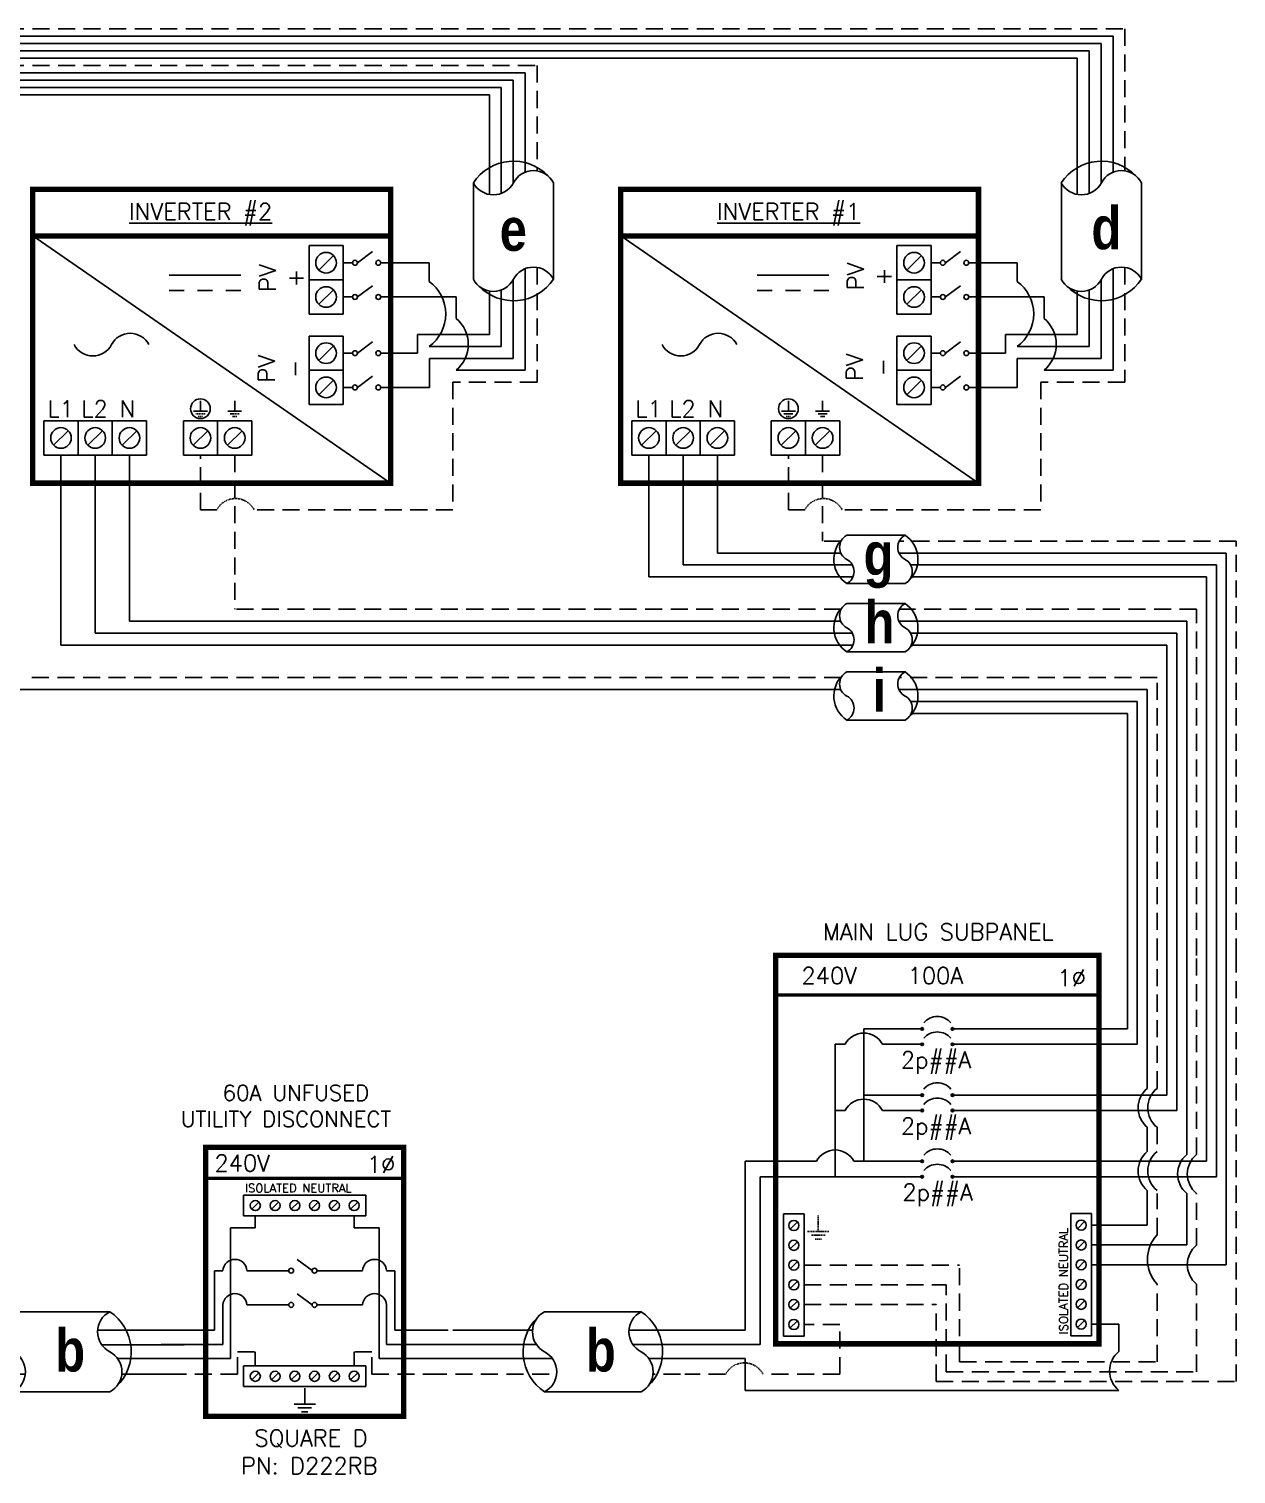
# Model space of a CAD drawing. Header units: feet. Extents: x 18740 to 19516, y 16033 to 16588.
# Drawn here: x 19249.9 to 19515.7, y 16235.1 to 16553.1 of the extents above; entities that cross this region are included whole.
import ezdxf

# ---------------------------------------------------------------- set-up
doc = ezdxf.new("R2010")
doc.units = ezdxf.units.FT
doc.header["$MEASUREMENT"] = 0
doc.linetypes.add('HIDDEN', pattern=[0.375, 0.25, -0.125])
for name, color, linetype in [('ONE LINE BLOCKS', 7, 'Continuous'), ('TABLES', 7, 'Continuous'), ('TEXT', 7, 'Continuous'), ('Z - TITLEBLOCK TXT', 7, 'Continuous')]:
    doc.layers.add(name, color=color, linetype=linetype)
doc.styles.add('ONE LINE TXT', font='techb___.ttf')
doc.styles.get("Standard").update_dxf_attribs({"font": 'simplex.shx'})

# ---------------------------------------------------------------- blocks, each defined once
blk = doc.blocks.new('*U17')
at = {"layer": 'ONE LINE BLOCKS', "linetype": 'Continuous'}
h = blk.add_hatch(color=1, dxfattribs=at)
h.dxf.hatch_style = 1
edge = h.paths.add_edge_path()
edge.add_arc((52.27, 75.95), 0.291, 0, 360)
h = blk.add_hatch(color=1, dxfattribs=at)
h.dxf.hatch_style = 1
edge = h.paths.add_edge_path()
edge.add_arc((58.94, 75.95), 0.291, 0, 360)
h = blk.add_hatch(color=1, dxfattribs=at)
h.dxf.hatch_style = 1
edge = h.paths.add_edge_path()
edge.add_arc((52.27, 72.57), 0.291, 0, 360)
h = blk.add_hatch(color=1, dxfattribs=at)
h.dxf.hatch_style = 1
edge = h.paths.add_edge_path()
edge.add_arc((58.94, 72.57), 0.291, 0, 360)
h = blk.add_hatch(color=1, dxfattribs=at)
h.dxf.hatch_style = 1
edge = h.paths.add_edge_path()
edge.add_arc((52.27, 61.39), 0.291, 0, 360)
h = blk.add_hatch(color=1, dxfattribs=at)
h.dxf.hatch_style = 1
edge = h.paths.add_edge_path()
edge.add_arc((58.94, 61.39), 0.291, 0, 360)
h = blk.add_hatch(color=1, dxfattribs=at)
h.dxf.hatch_style = 1
edge = h.paths.add_edge_path()
edge.add_arc((52.27, 58.01), 0.291, 0, 360)
h = blk.add_hatch(color=1, dxfattribs=at)
h.dxf.hatch_style = 1
edge = h.paths.add_edge_path()
edge.add_arc((58.94, 58.01), 0.291, 0, 360)
h = blk.add_hatch(color=1, dxfattribs=at)
h.dxf.hatch_style = 1
edge = h.paths.add_edge_path()
edge.add_arc((52.27, 46.83), 0.291, 0, 360)
h = blk.add_hatch(color=1, dxfattribs=at)
h.dxf.hatch_style = 1
edge = h.paths.add_edge_path()
edge.add_arc((58.94, 46.83), 0.291, 0, 360)
h = blk.add_hatch(color=1, dxfattribs=at)
h.dxf.hatch_style = 1
edge = h.paths.add_edge_path()
edge.add_arc((52.27, 43.45), 0.291, 0, 360)
h = blk.add_hatch(color=1, dxfattribs=at)
h.dxf.hatch_style = 1
edge = h.paths.add_edge_path()
edge.add_arc((58.94, 43.45), 0.291, 0, 360)
at = {"color": 7, "linetype": 'Continuous'}
for p, q in [((97.46, 92.13), (97.46, 75.95)), ((106.16, 92.13), (106.16, 61.39)), ((114.86, 92.13), (114.86, 46.83)), ((48.07, 75.95), (39.41, 75.95)), ((39.41, 75.95), (39.41, 61.39)), ((97.46, 75.95), (63.14, 75.95)), ((48.07, 61.39), (39.41, 61.39)), ((39.41, 61.39), (39.41, 46.83)), ((106.16, 61.39), (63.14, 61.39)), ((29, 46.83), (13.32, 46.83)), ((13.32, 46.83), (13.32, 9.66)), ((48.07, 46.83), (37.24, 46.83)), ((114.86, 46.83), (63.14, 46.83)), ((13.32, 9.66), (0, 9.66))]:
    blk.add_line(p, q, dxfattribs=at)
at = {"color": 10, "linetype": 'Continuous'}
for p, q in [((99.63, 92.13), (99.63, 72.57)), ((108.33, 92.13), (108.33, 58.01)), ((117.03, 92.13), (117.03, 43.45)), ((33.12, 58.01), (33.12, 72.57)), ((35.29, 72.57), (33.12, 72.57)), ((43.53, 72.57), (48.07, 72.57)), ((99.63, 72.57), (63.14, 72.57)), ((33.12, 43.45), (33.12, 58.01)), ((35.29, 58.01), (33.12, 58.01)), ((43.53, 58.01), (48.07, 58.01)), ((108.33, 58.01), (63.14, 58.01)), ((33.12, 43.45), (16.61, 43.45)), ((16.61, 6.49), (16.61, 43.45)), ((33.12, 43.45), (48.07, 43.45)), ((117.03, 43.45), (63.14, 43.45)), ((16.61, 6.49), (0, 6.49))]:
    blk.add_line(p, q, dxfattribs=at)
at = {"color": 253, "linetype": 'Continuous'}
for p, q in [((101.81, 92.13), (101.81, 62.88)), ((110.51, 92.13), (110.51, 48.32)), ((119.21, 92.13), (119.21, 24.07)), ((101.81, 54.32), (101.81, 48.99)), ((101.81, 40.44), (101.81, 32.77)), ((110.51, 39.76), (110.51, 28.42)), ((101.81, 32.77), (89.53, 32.77)), ((110.51, 28.42), (89.53, 28.42)), ((119.21, 24.07), (89.53, 24.07)), ((95.54, 11.02), (89.53, 11.02)), ((95.54, 5), (95.54, 11.02)), ((13.32, 3.45), (0, 3.45)), ((13.32, -3.56), (13.32, 3.45)), ((95.54, -3.56), (13.32, -3.56))]:
    blk.add_line(p, q, dxfattribs=at)
at = {"color": 10, "linetype": 'Continuous'}
for centre in [(39.41, 70.41), (39.41, 55.85)]:
    blk.add_arc(centre, 4.65, 27.6639, 152.3361, dxfattribs=at)
at = {"color": 253, "linetype": 'Continuous'}
for centre in [(105.39, 58.6), (105.39, 44.71), (114.09, 44.04), (99.12, 0.72)]:
    blk.add_arc(centre, 5.58, 129.9215, 230.0785, dxfattribs=at)
at = {"color": 7, "linetype": 'Continuous'}
blk.add_arc((33.12, 44.67), 4.65, 27.6639, 152.3361, dxfattribs=at)
at = {"layer": 'ONE LINE BLOCKS', "lineweight": 50}
blk.add_line((20.02, 83.43), (91.19, 83.43), dxfattribs=at)
at = {"layer": 'ONE LINE BLOCKS', "lineweight": 50, "const_width": 1.19}
blk.add_lwpolyline([(20.02, 6.67), (20.02, 92.13), (91.19, 92.13), (91.19, 6.67)], close=True, dxfattribs=at)
at = {"layer": 'TEXT', "color": 92, "linetype": 'HIDDEN', "ltscale": 15}
for p, q in [((103.98, 62.88), (103.98, 92.13)), ((112.68, 48.32), (112.68, 92.13)), ((121.38, -1.65), (121.38, 92.13)), ((103.98, 54.32), (103.98, 48.99)), ((103.98, 30.67), (103.98, 39.76)), ((112.68, 28.34), (112.68, 39.76)), ((26.29, 24), (60.5, 24)), ((60.5, 2.72), (60.5, 24)), ((26.29, 19.65), (57.58, 19.65)), ((57.58, 0.54), (57.58, 19.65)), ((103.98, 2.72), (103.98, 19.79)), ((112.68, 0.54), (112.68, 19.79)), ((26.29, 15.3), (55.38, 15.3)), ((55.38, -1.65), (55.38, 15.3)), ((34.13, 10.94), (26.29, 10.94)), ((34.13, 0), (34.13, 10.94)), ((9.01, 0), (0, 0)), ((34.13, 0), (17.25, 0)), ((57.58, 0.54), (112.68, 0.54)), ((60.5, 2.72), (103.98, 2.72)), ((55.38, -1.65), (121.38, -1.65))]:
    blk.add_line(p, q, dxfattribs=at)
at = {"layer": 'TEXT', "color": 92, "linetype": 'HIDDEN', "flags": 128}
for points in [[(29.4, 34.92), (29.4, 31.42)], [(27.06, 31.42), (31.74, 31.42)], [(30.93, 30.55), (27.87, 30.55)], [(30.12, 29.68), (28.68, 29.68)]]:
    blk.add_lwpolyline(points, dxfattribs=at)
at = {"layer": 'TEXT', "color": 92, "linetype": 'Continuous', "ltscale": 4}
for centre, radius, start, end in [((107.45, 58.6), 5.51, 129.059, 230.941), ((107.45, 44.71), 5.51, 129.059, 230.941), ((116.15, 44.04), 5.51, 129.059, 230.941), ((109.89, 25.23), 8.03, 137.3778, 222.6222), ((116.15, 24.07), 5.51, 129.059, 230.941)]:
    blk.add_arc(centre, radius, start, end, dxfattribs=at)
at = {"layer": 'TEXT', "color": 92, "linetype": 'HIDDEN', "ltscale": 0.3}
blk.add_arc((13.13, -2.16), 4.65, 27.6639, 152.3361, dxfattribs=at)
at = {"layer": 'Z - TITLEBLOCK TXT', "color": 1, "linetype": 'Continuous'}
for p, q in [((21.75, 8.35), (21.75, 35.29)), ((21.75, 35.29), (26.29, 35.29)), ((26.29, 35.29), (26.29, 8.35)), ((84.99, 8.42), (84.99, 35.37)), ((84.99, 35.37), (89.53, 35.37)), ((89.53, 35.37), (89.53, 8.42)), ((26.29, 8.35), (21.75, 8.35)), ((89.53, 8.42), (84.99, 8.42))]:
    blk.add_line(p, q, dxfattribs=at)
at = {"layer": 'Z - TITLEBLOCK TXT', "color": 4, "linetype": 'Continuous'}
for p, q in [((24.81, 33.48), (23.24, 31.91)), ((88.04, 33.56), (86.47, 31.98)), ((24.81, 29.13), (23.24, 27.56)), ((88.04, 29.2), (86.47, 27.63)), ((24.81, 24.78), (23.24, 23.21)), ((88.04, 24.85), (86.47, 23.28)), ((24.81, 20.43), (23.24, 18.86)), ((88.04, 20.5), (86.47, 18.93)), ((24.81, 16.08), (23.24, 14.51)), ((88.04, 16.15), (86.47, 14.58)), ((24.81, 11.73), (23.24, 10.16)), ((88.04, 11.8), (86.47, 10.23))]:
    blk.add_line(p, q, dxfattribs=at)
at = {"layer": 'Z - TITLEBLOCK TXT', "color": 1, "linetype": 'Continuous', "flags": 128}
for points in [[(48.07, 75.95), (52.27, 75.95)], [(48.07, 75.95), (52.27, 75.95)], [(58.94, 75.95), (63.14, 75.95)], [(48.07, 72.57), (52.27, 72.57)], [(48.07, 72.57), (52.27, 72.57)], [(58.94, 72.57), (63.14, 72.57)], [(48.07, 61.39), (52.27, 61.39)], [(48.07, 61.39), (52.27, 61.39)], [(58.94, 61.39), (63.14, 61.39)], [(48.07, 58.01), (52.27, 58.01)], [(48.07, 58.01), (52.27, 58.01)], [(58.94, 58.01), (63.14, 58.01)], [(48.07, 46.83), (52.27, 46.83)], [(48.07, 46.83), (52.27, 46.83)], [(58.94, 46.83), (63.14, 46.83)], [(48.07, 43.45), (52.27, 43.45)], [(48.07, 43.45), (52.27, 43.45)], [(58.94, 43.45), (63.14, 43.45)]]:
    blk.add_lwpolyline(points, dxfattribs=at)
at = {"layer": 'Z - TITLEBLOCK TXT', "color": 1, "linetype": 'Continuous'}
for centre in [(52.27, 75.95), (58.94, 75.95), (52.27, 72.57), (58.94, 72.57), (52.27, 61.39), (58.94, 61.39), (52.27, 58.01), (58.94, 58.01), (52.27, 46.83), (58.94, 46.83), (52.27, 43.45), (58.94, 43.45)]:
    blk.add_circle(centre, 0.291, dxfattribs=at)
at = {"layer": 'Z - TITLEBLOCK TXT', "color": 4, "linetype": 'Continuous'}
for centre in [(24.02, 32.7), (87.26, 32.77), (24.02, 28.35), (87.26, 28.42), (24.02, 24), (87.26, 24.07), (24.02, 19.65), (87.26, 19.72), (24.02, 15.3), (87.26, 15.37), (24.02, 10.94), (87.26, 11.02)]:
    blk.add_circle(centre, 1.11, dxfattribs=at)
at = {"layer": 'Z - TITLEBLOCK TXT', "color": 1, "linetype": 'Continuous'}
for centre in [(55.6, 74.75), (55.6, 71.37), (55.6, 60.19), (55.6, 56.81), (55.6, 45.63), (55.6, 42.25)]:
    blk.add_arc(centre, 3.93, 40.3392, 139.6608, dxfattribs=at)
at = {"layer": 'TABLES', "color": 1, "linetype": 'Continuous'}
for p in [(47.57, 67.33), (47.57, 52.77), (47.91, 38.21)]:
    blk.add_text('2p##A', height=3.658, dxfattribs=at).set_placement(p)
at = {"layer": 'TABLES', "color": 4, "linetype": 'Continuous'}
blk.add_text('ISOLATED NEUTRAL', height=1.8743, rotation=90, dxfattribs=at).set_placement((84.33, 8.78))
at = {"layer": 'TEXT', "color": 1, "attachment_point": 5}
for s, width, gutter_width, insert, char_height in [('MAIN LUG SUBPANEL ', 62.3984, 7.17, (55.8, 97.31), 3.6576), ('240V', 0.1481, 0.75, (31.81, 87.69), 3.658), ('100A', 0.1481, 0.75, (55.19, 87.69), 3.658), ('1∅', 0.1481, 0.75, (85.17, 87.17), 3.658)]:
    blk.add_mtext_dynamic_manual_height_columns(s, width=width, gutter_width=gutter_width, heights=[0], dxfattribs=dict(at, insert=insert, char_height=char_height))
blk = doc.blocks.new('*U7')
at = {"color": 7, "linetype": 'Continuous'}
for p, q in [((6.669, 2.433), (2.905, 2.433)), ((2.435, 1.711), (0, 1.711)), ((9.575, 1.711), (6.199, 1.711)), ((2.905, -0.69), (6.669, -0.69))]:
    blk.add_line(p, q, dxfattribs=at)
at = {"color": 10, "linetype": 'Continuous'}
for p, q in [((2.591, 1.149), (0, 1.149)), ((9.575, 1.149), (6.355, 1.149))]:
    blk.add_line(p, q, dxfattribs=at)
at = {"color": 253, "linetype": 'Continuous'}
for p, q in [((3.208, 0.611), (0, 0.611)), ((9.575, 0.611), (6.972, 0.611))]:
    blk.add_line(p, q, dxfattribs=at)
at = {"color": 7, "linetype": 'Continuous'}
for centre, start, end in [((5.633, 0.872), 313.9732, 56.4265), ((3.942, 0.872), 133.9732, 236.4265)]:
    blk.add_arc(centre, 1.874, start, end, dxfattribs=at)
at = {"layer": 'TEXT', "color": 92, "linetype": 'HIDDEN', "ltscale": 15}
for p, q in [((3.373, 0), (0, 0)), ((9.575, 0), (7.137, 0))]:
    blk.add_line(p, q, dxfattribs=at)
at = {"layer": 'Z - TITLEBLOCK TXT', "linetype": 'Continuous'}
for centre, start, end in [((3.315, 1.653), 117.6639, 242.3361), ((7.078, 1.653), 117.6639, 242.3361), ((2.496, 0.091), 297.6639, 62.3361), ((6.26, 0.091), 297.6639, 62.3361)]:
    blk.add_arc(centre, 0.882, start, end, dxfattribs=at)
blk = doc.blocks.new('M_UTILITY DISCONNECT')
at = {"color": 253, "linetype": 'Continuous'}
for p, q in [((-47.96, 3.45), (-47.96, 32.21)), ((-47.96, 32.21), (-42.47, 32.21)), ((-42.47, 32.21), (-42.47, 34.82)), ((-20.72, 32.21), (-20.72, 34.82)), ((-15.23, 32.21), (-20.72, 32.21)), ((-15.23, 3.45), (-15.23, 32.21)), ((-47.96, 3.45), (-63.19, 3.45)), ((-15.23, 3.45), (0, 3.45))]:
    blk.add_line(p, q, dxfattribs=at)
at = {"color": 7, "linetype": 'Continuous'}
for p, q in [((-51.46, 9.66), (-51.46, 22.77)), ((-49.6, 22.77), (-51.46, 22.77)), ((-41.69, 22.77), (-44.32, 22.77)), ((-21.5, 22.77), (-18.87, 22.77)), ((-13.59, 22.77), (-11.73, 22.77)), ((-11.73, 9.66), (-11.73, 22.77)), ((-51.46, 9.66), (-63.19, 9.66)), ((-11.73, 9.66), (0, 9.66))]:
    blk.add_line(p, q, dxfattribs=at)
at = {"color": 10, "linetype": 'Continuous'}
for p, q in [((-49.6, 6.49), (-49.6, 15.24)), ((-41.69, 15.24), (-44.32, 15.24)), ((-21.5, 15.24), (-18.87, 15.24)), ((-13.59, 6.49), (-13.59, 15.24)), ((-49.6, 6.49), (-63.19, 6.49)), ((-13.59, 6.49), (0, 6.49))]:
    blk.add_line(p, q, dxfattribs=at)
at = {"color": 7, "linetype": 'Continuous'}
for centre in [(-46.96, 22.62), (-16.23, 22.62)]:
    blk.add_arc(centre, 2.64, 3.2819, 176.7181, dxfattribs=at)
at = {"color": 10, "linetype": 'Continuous'}
for centre in [(-46.96, 15.08), (-16.23, 15.08)]:
    blk.add_arc(centre, 2.64, 3.2819, 176.7181, dxfattribs=at)
at = {"layer": 'ONE LINE BLOCKS', "lineweight": 50}
blk.add_line((-53.41, 43.1), (-9.8, 43.1), dxfattribs=at)
at = {"layer": 'ONE LINE BLOCKS', "lineweight": 50, "const_width": 1.19}
blk.add_lwpolyline([(-53.41, -9.3), (-53.41, 49.88), (-9.8, 49.88), (-9.8, -9.3)], close=True, dxfattribs=at)
at = {"layer": 'TEXT', "color": 92, "linetype": 'HIDDEN', "ltscale": 15}
for p, q in [((-46.38, 0), (-46.38, 4.94)), ((-46.38, 4.94), (-42.47, 4.94)), ((-42.47, 4.94), (-42.47, 1.8)), ((-16.81, 4.94), (-20.72, 4.94)), ((-20.72, 4.94), (-20.72, 1.8)), ((-16.81, 0), (-16.81, 4.94)), ((-46.38, 0), (-63.19, 0)), ((-16.81, 0), (0, 0))]:
    blk.add_line(p, q, dxfattribs=at)
at = {"layer": 'TEXT', "color": 92, "linetype": 'Continuous', "flags": 128}
for points in [[(-31.59, -3.07), (-31.6, -6.57)], [(-33.94, -6.57), (-29.25, -6.57)], [(-30.07, -7.44), (-33.13, -7.44)], [(-30.88, -8.3), (-32.31, -8.3)]]:
    blk.add_lwpolyline(points, dxfattribs=at)
at = {"layer": 'Z - TITLEBLOCK TXT', "color": 1, "linetype": 'Continuous'}
for p, q in [((-45.07, 34.82), (-45.07, 39.36)), ((-45.07, 39.36), (-18.12, 39.36)), ((-18.12, 39.36), (-18.12, 34.82)), ((-18.12, 34.82), (-45.07, 34.82)), ((-41.69, 22.77), (-35.12, 22.77)), ((-33.23, 25.22), (-29.96, 22.78)), ((-28.88, 22.77), (-21.5, 22.77)), ((-33.23, 17.69), (-29.96, 15.24)), ((-41.69, 15.24), (-35.12, 15.24)), ((-28.88, 15.24), (-21.5, 15.23)), ((-45.07, 1.8), (-18.12, 1.8)), ((-45.07, 1.8), (-45.07, -2.74)), ((-18.12, 1.8), (-18.12, -2.74)), ((-18.12, -2.74), (-45.07, -2.74))]:
    blk.add_line(p, q, dxfattribs=at)
at = {"layer": 'Z - TITLEBLOCK TXT', "color": 4, "linetype": 'Continuous'}
for p, q in [((-41.69, 37.87), (-43.26, 36.3)), ((-37.34, 37.87), (-38.91, 36.3)), ((-32.98, 37.87), (-34.56, 36.3)), ((-28.63, 37.87), (-30.21, 36.3)), ((-24.28, 37.87), (-25.86, 36.3)), ((-19.93, 37.87), (-21.51, 36.3)), ((-41.69, 0.32), (-43.26, -1.26)), ((-37.34, 0.32), (-38.91, -1.26)), ((-32.98, 0.32), (-34.56, -1.26)), ((-28.63, 0.32), (-30.21, -1.26)), ((-24.28, 0.32), (-25.86, -1.26)), ((-19.93, 0.32), (-21.51, -1.26))]:
    blk.add_line(p, q, dxfattribs=at)
for centre in [(-42.47, 37.09), (-38.12, 37.09), (-33.77, 37.09), (-29.42, 37.09), (-25.07, 37.09), (-20.72, 37.09), (-42.47, -0.47), (-38.12, -0.47), (-33.77, -0.47), (-29.42, -0.47), (-25.07, -0.47), (-20.72, -0.47)]:
    blk.add_circle(centre, 1.11, dxfattribs=at)
at = {"layer": 'Z - TITLEBLOCK TXT', "color": 1, "linetype": 'Continuous'}
for centre in [(-34.58, 22.77), (-29.42, 22.77), (-34.58, 15.24), (-29.42, 15.24)]:
    blk.add_circle(centre, 0.541, dxfattribs=at)
at = {"layer": 'TABLES', "color": 4, "linetype": 'Continuous'}
blk.add_text('ISOLATED NEUTRAL', height=1.8743, dxfattribs=at).set_placement((-44.71, 40.01))
at = {"layer": 'TEXT', "color": 1}
for s, width, gutter_width, heights, insert, char_height, attachment_point in [('\\A1;\\pi12.968; 60A UNFUSED \\P\\pi6.1418;UTILITY DISCONNECT', 64.922, 0, [82.18], (-65.01, 63.62), 3.4544, 1), ('240V', 0.1481, 0.75, [0], (-45.35, 46.44), 3.658, 5), ('1∅', 0.1481, 0.75, [0], (-14.78, 46.14), 3.658, 5), ('\\A1;\\pi11.999,t30.287;SQUARE D\\P\\pi9.0377,t27.326;PN: D222RB', 51.6906, 0.203, [45.94], (-54.67, -12.23), 3.6576, 1)]:
    blk.add_mtext_dynamic_manual_height_columns(s, width=width, gutter_width=gutter_width, heights=heights, dxfattribs=dict(at, insert=insert, char_height=char_height, attachment_point=attachment_point))

msp = doc.modelspace()

# ---------------------------------------------------------------- linework, layer by layer
at = {"color": 7, "linetype": 'Continuous'}
for p, q in [((19121.36, 16551.45), (19488.61, 16551.45)), ((19488.61, 16551.45), (19488.61, 16521.53)), ((19121.36, 16548.23), (19483.37, 16548.23)), ((19483.37, 16548.23), (19483.37, 16516.86)), ((19121.36, 16543.41), (19359.18, 16543.41)), ((19359.18, 16543.41), (19359.18, 16521.53)), ((19121.36, 16540.2), (19353.93, 16540.19)), ((19353.93, 16540.19), (19353.93, 16516.86)), ((19347.8, 16519.21), (19347.8, 16497.97)), ((19365.42, 16497.97), (19365.42, 16519.21)), ((19477.23, 16519.21), (19477.23, 16497.97)), ((19494.86, 16497.97), (19494.86, 16519.21)), ((19338.05, 16501.6), (19327.42, 16501.6)), ((19338.05, 16497.5), (19338.05, 16501.6)), ((19359.18, 16500.28), (19359.18, 16477.95)), ((19467.48, 16501.6), (19456.85, 16501.6)), ((19467.48, 16497.5), (19467.48, 16501.6)), ((19488.61, 16500.28), (19488.61, 16477.95)), ((19344.01, 16494.07), (19327.42, 16494.07)), ((19344.01, 16489.35), (19344.01, 16494.07)), ((19353.93, 16495.61), (19353.93, 16483.19)), ((19473.44, 16494.07), (19456.85, 16494.07)), ((19473.44, 16489.35), (19473.44, 16494.07)), ((19483.37, 16495.61), (19483.37, 16483.19)), ((19353.93, 16483.19), (19338.05, 16483.19)), ((19483.37, 16483.19), (19467.48, 16483.19)), ((19359.18, 16477.95), (19344.01, 16477.95)), ((19488.61, 16477.95), (19473.44, 16477.95)), ((19257.01, 16459.28), (19257.01, 16417.46)), ((19386.44, 16459.28), (19386.44, 16432.48)), ((19442.82, 16441.64), (19430, 16441.64)), ((19386.44, 16432.48), (19431.37, 16432.48)), ((19430, 16431.01), (19442.82, 16431.01)), ((19444.18, 16432.48), (19509.17, 16432.48)), ((19509.17, 16432.48), (19509.17, 16349.2)), ((19442.82, 16426.62), (19430, 16426.62)), ((19257.01, 16417.46), (19431.37, 16417.46)), ((19444.18, 16417.46), (19500.47, 16417.46)), ((19500.47, 16417.46), (19500.47, 16349.2)), ((19430, 16415.98), (19442.82, 16415.98)), ((19442.82, 16411.59), (19430, 16411.59)), ((19430, 16400.96), (19442.82, 16400.96)), ((19444.18, 16402.43), (19491.77, 16402.43)), ((19491.77, 16402.43), (19491.77, 16349.2)), ((19384.71, 16270.8), (19363.47, 16270.8)), ((19343.28, 16266.73), (19360.81, 16266.73)), ((19394.84, 16266.73), (19382.05, 16266.73)), ((19363.47, 16253.18), (19384.71, 16253.18))]:
    msp.add_line(p, q, dxfattribs=at)
at = {"color": 253, "linetype": 'Continuous'}
for p, q in [((19121.36, 16549.84), (19485.99, 16549.84)), ((19485.99, 16549.84), (19485.99, 16519.11)), ((19121.36, 16546.62), (19480.74, 16546.62)), ((19480.74, 16546.62), (19480.74, 16516.63)), ((19121.36, 16541.8), (19356.56, 16541.8)), ((19356.56, 16541.8), (19356.56, 16519.11)), ((19121.36, 16538.58), (19351.31, 16538.58)), ((19351.31, 16538.58), (19351.31, 16516.63)), ((19356.56, 16497.87), (19356.56, 16480.57)), ((19485.99, 16497.87), (19485.99, 16480.57)), ((19351.31, 16495.38), (19351.31, 16485.81)), ((19480.74, 16495.38), (19480.74, 16485.81)), ((19351.31, 16485.81), (19335.47, 16485.81)), ((19335.47, 16485.81), (19335.47, 16481.71)), ((19480.74, 16485.81), (19464.91, 16485.81)), ((19464.91, 16485.81), (19464.91, 16481.71)), ((19335.47, 16481.71), (19327.42, 16481.71)), ((19356.56, 16480.57), (19338.1, 16480.57)), ((19338.1, 16480.57), (19338.1, 16474.17)), ((19464.91, 16481.71), (19456.85, 16481.71)), ((19485.99, 16480.57), (19467.53, 16480.57)), ((19467.53, 16480.57), (19467.53, 16474.17)), ((19338.1, 16474.17), (19327.42, 16474.17)), ((19467.53, 16474.17), (19456.85, 16474.17)), ((19272.08, 16459.28), (19272.08, 16422.72)), ((19401.51, 16459.28), (19401.51, 16437.74)), ((19401.51, 16437.74), (19428.66, 16437.74)), ((19441.48, 16437.74), (19513.53, 16437.74)), ((19513.53, 16349.2), (19513.53, 16437.74)), ((19272.08, 16422.72), (19428.66, 16422.72)), ((19441.48, 16422.72), (19504.82, 16422.72)), ((19504.82, 16422.72), (19504.82, 16349.2)), ((19246.05, 16407.69), (19428.66, 16407.69)), ((19441.48, 16407.69), (19496.12, 16407.69)), ((19496.12, 16407.69), (19496.12, 16349.2)), ((19339.78, 16260.52), (19365.17, 16260.52)), ((19394.84, 16260.52), (19386.42, 16260.52))]:
    msp.add_line(p, q, dxfattribs=at)
at = {"color": 10, "linetype": 'Continuous'}
for p, q in [((19264.54, 16459.28), (19264.54, 16420.09)), ((19393.97, 16459.28), (19393.97, 16435.11)), ((19393.97, 16435.11), (19431.24, 16435.11)), ((19444.05, 16435.11), (19511.35, 16435.11)), ((19511.35, 16435.11), (19511.35, 16349.2)), ((19264.54, 16420.09), (19431.24, 16420.09)), ((19444.05, 16420.09), (19502.65, 16420.09)), ((19502.65, 16420.09), (19502.65, 16349.2)), ((19444.05, 16405.06), (19493.95, 16405.06)), ((19493.95, 16405.06), (19493.95, 16349.2)), ((19341.42, 16263.56), (19361.69, 16263.56)), ((19394.84, 16263.56), (19382.93, 16263.56))]:
    msp.add_line(p, q, dxfattribs=at)
at = {"color": 7, "linetype": 'Continuous'}
for centre, radius, start, end in [((19356.61, 16513.36), 10.58, 43.9732, 146.4265), ((19486.04, 16513.36), 10.58, 43.9732, 146.4265), ((19356.61, 16503.82), 10.58, 223.9732, 326.4265), ((19486.04, 16503.82), 10.58, 223.9732, 326.4265), ((19433.53, 16436.33), 6.38, 133.9732, 236.4265), ((19439.29, 16436.33), 6.38, 313.9732, 56.4265), ((19439.29, 16421.3), 6.38, 313.9732, 56.4265), ((19433.53, 16421.3), 6.38, 133.9732, 236.4265), ((19433.53, 16406.28), 6.38, 133.9732, 236.4265), ((19439.29, 16406.28), 6.38, 313.9732, 56.4265), ((19378.86, 16261.99), 10.58, 313.9732, 56.4265), ((19369.32, 16261.99), 10.58, 133.9732, 236.4265)]:
    msp.add_arc(centre, radius, start, end, dxfattribs=at)
at = {"layer": 'ONE LINE BLOCKS', "lineweight": 50, "const_width": 1.19}
for points in [[(19250.79, 16453.11), (19250.79, 16517.77), (19329.56, 16517.77), (19329.56, 16453.11)], [(19250.79, 16507.49), (19250.79, 16517.77), (19329.56, 16517.77), (19329.56, 16507.49)], [(19380.22, 16453.11), (19380.22, 16517.77), (19458.99, 16517.77), (19458.99, 16453.11)], [(19380.22, 16507.49), (19380.22, 16517.77), (19458.99, 16517.77), (19458.99, 16507.49)]]:
    msp.add_lwpolyline(points, close=True, dxfattribs=at)
at = {"layer": 'TEXT', "color": 92, "linetype": 'HIDDEN', "ltscale": 15}
for p, q in [((19121.36, 16553.05), (19491.23, 16553.05)), ((19491.23, 16553.05), (19491.23, 16521.82)), ((19121.36, 16545.02), (19361.8, 16545.02)), ((19361.8, 16545.02), (19361.8, 16521.82)), ((19361.8, 16500.57), (19361.8, 16475.33)), ((19491.23, 16500.57), (19491.23, 16475.33)), ((19361.8, 16475.33), (19343.29, 16475.33)), ((19343.29, 16475.33), (19343.29, 16447.24)), ((19491.23, 16475.33), (19472.72, 16475.33)), ((19472.72, 16475.33), (19472.72, 16447.24)), ((19287.71, 16447.24), (19287.71, 16459.28)), ((19295.25, 16459.28), (19295.25, 16425.35)), ((19417.14, 16447.24), (19417.14, 16459.28)), ((19424.68, 16459.28), (19424.68, 16440.37)), ((19287.71, 16447.24), (19291.31, 16447.24)), ((19343.29, 16447.24), (19299.55, 16447.24)), ((19417.14, 16447.24), (19420.75, 16447.24)), ((19472.72, 16447.24), (19428.98, 16447.24)), ((19428.74, 16440.37), (19424.68, 16440.37)), ((19515.7, 16440.37), (19441.55, 16440.37)), ((19515.7, 16349.2), (19515.7, 16440.37)), ((19428.74, 16425.35), (19295.25, 16425.35)), ((19507, 16425.35), (19441.55, 16425.35)), ((19507, 16349.2), (19507, 16425.35)), ((19428.74, 16410.32), (19249.69, 16410.32)), ((19498.3, 16410.32), (19441.55, 16410.32)), ((19498.3, 16349.2), (19498.3, 16410.32)), ((19338.2, 16257.07), (19366.1, 16257.07)), ((19393.41, 16257.07), (19387.35, 16257.07))]:
    msp.add_line(p, q, dxfattribs=at)
at = {"layer": 'TEXT', "color": 92, "linetype": 'Continuous', "flags": 128}
for points in [[(19287.71, 16471.22), (19287.71, 16468.92)], [(19295.25, 16471.22), (19295.25, 16468.92)], [(19417.15, 16471.22), (19417.14, 16468.92)], [(19424.68, 16471.22), (19424.68, 16468.92)], [(19286.18, 16468.92), (19289.25, 16468.92)], [(19293.71, 16468.92), (19296.78, 16468.92)], [(19415.61, 16468.92), (19418.68, 16468.92)], [(19418.15, 16468.35), (19416.14, 16468.35)], [(19423.14, 16468.92), (19426.21, 16468.92)], [(19425.68, 16468.35), (19423.67, 16468.35)]]:
    msp.add_lwpolyline(points, dxfattribs=at)
at = {"layer": 'TEXT', "color": 92, "linetype": 'HIDDEN', "flags": 128}
for points in [[(19288.72, 16468.35), (19286.71, 16468.35)], [(19288.18, 16467.78), (19287.24, 16467.78)], [(19296.25, 16468.35), (19294.24, 16468.35)], [(19295.72, 16467.78), (19294.78, 16467.78)], [(19417.61, 16467.78), (19416.67, 16467.78)], [(19425.15, 16467.78), (19424.21, 16467.78)]]:
    msp.add_lwpolyline(points, dxfattribs=at)
at = {"layer": 'TEXT', "color": 92, "linetype": 'Continuous'}
for centre in [(19287.71, 16469.48), (19417.14, 16469.48)]:
    msp.add_circle(centre, 2.17, dxfattribs=at)
at = {"layer": 'TEXT', "color": 92, "linetype": 'HIDDEN', "ltscale": 0.3}
for centre in [(19295.43, 16445.08), (19424.87, 16445.08)]:
    msp.add_arc(centre, 4.65, 27.6639, 152.3361, dxfattribs=at)
at = {"layer": 'Z - TITLEBLOCK TXT', "color": 7, "linetype": 'Continuous'}
for p, q in [((19329.56, 16453.11), (19250.79, 16507.49)), ((19458.99, 16453.11), (19380.22, 16507.49)), ((19296.61, 16498.88), (19280.85, 16498.88)), ((19426.04, 16498.88), (19410.28, 16498.88)), ((19284.14, 16495.47), (19280.85, 16495.47)), ((19290.38, 16495.47), (19287.08, 16495.47)), ((19296.61, 16495.47), (19293.32, 16495.47)), ((19413.57, 16495.47), (19410.28, 16495.47)), ((19419.81, 16495.47), (19416.51, 16495.47)), ((19426.04, 16495.47), (19422.75, 16495.47))]:
    msp.add_line(p, q, dxfattribs=at)
at = {"layer": 'Z - TITLEBLOCK TXT', "color": 1, "linetype": 'Continuous'}
for p, q in [((19311.61, 16490.3), (19311.61, 16505.37)), ((19311.61, 16505.37), (19319.14, 16505.37)), ((19311.61, 16490.3), (19311.61, 16505.37)), ((19319.14, 16505.37), (19319.14, 16490.3)), ((19319.14, 16505.37), (19319.14, 16497.84)), ((19325.57, 16504.06), (19322.31, 16501.62)), ((19441.04, 16490.3), (19441.04, 16505.37)), ((19441.04, 16505.37), (19448.57, 16505.37)), ((19441.04, 16490.3), (19441.04, 16505.37)), ((19448.57, 16505.37), (19448.57, 16490.3)), ((19448.57, 16505.37), (19448.57, 16497.84)), ((19455, 16504.06), (19451.74, 16501.62)), ((19319.14, 16501.6), (19321.18, 16501.6)), ((19448.57, 16501.6), (19450.61, 16501.6)), ((19319.14, 16497.84), (19311.61, 16497.84)), ((19325.57, 16496.53), (19322.31, 16494.09)), ((19448.57, 16497.84), (19441.04, 16497.84)), ((19455, 16496.53), (19451.74, 16494.09)), ((19319.14, 16494.07), (19321.18, 16494.07)), ((19448.57, 16494.07), (19450.61, 16494.07)), ((19319.14, 16490.3), (19311.61, 16490.3)), ((19448.57, 16490.3), (19441.04, 16490.3)), ((19311.61, 16470.4), (19311.61, 16485.47)), ((19311.61, 16485.47), (19319.14, 16485.47)), ((19319.14, 16485.47), (19319.14, 16477.94)), ((19325.57, 16484.17), (19322.31, 16481.72)), ((19441.04, 16470.4), (19441.04, 16485.47)), ((19441.04, 16485.47), (19448.57, 16485.47)), ((19448.57, 16485.47), (19448.57, 16477.94)), ((19455, 16484.17), (19451.74, 16481.72)), ((19319.14, 16481.71), (19321.18, 16481.71)), ((19448.57, 16481.71), (19450.61, 16481.71)), ((19319.14, 16477.94), (19311.61, 16477.94)), ((19319.14, 16477.94), (19319.14, 16470.4)), ((19448.57, 16477.94), (19441.04, 16477.94)), ((19448.57, 16477.94), (19448.57, 16470.4)), ((19319.14, 16474.17), (19321.18, 16474.17)), ((19325.57, 16476.63), (19322.31, 16474.19)), ((19448.57, 16474.17), (19450.61, 16474.17)), ((19455, 16476.63), (19451.74, 16474.19)), ((19319.14, 16470.4), (19311.61, 16470.4)), ((19448.57, 16470.4), (19441.04, 16470.4)), ((19253.24, 16466.81), (19268.31, 16466.81)), ((19253.24, 16459.28), (19253.24, 16466.81)), ((19253.24, 16466.81), (19260.77, 16466.81)), ((19260.77, 16466.81), (19260.77, 16459.28)), ((19268.31, 16466.81), (19268.31, 16459.28)), ((19268.31, 16466.81), (19275.84, 16466.81)), ((19275.84, 16466.81), (19275.84, 16459.28)), ((19283.95, 16466.81), (19299.02, 16466.81)), ((19283.95, 16459.28), (19283.95, 16466.81)), ((19283.95, 16466.81), (19291.48, 16466.81)), ((19291.48, 16466.81), (19291.48, 16459.28)), ((19299.02, 16466.81), (19299.02, 16459.28)), ((19382.67, 16466.81), (19397.74, 16466.81)), ((19382.67, 16459.28), (19382.67, 16466.81)), ((19382.67, 16466.81), (19390.21, 16466.81)), ((19390.21, 16466.81), (19390.21, 16459.28)), ((19397.74, 16466.81), (19397.74, 16459.28)), ((19397.74, 16466.81), (19405.27, 16466.81)), ((19405.27, 16466.81), (19405.27, 16459.28)), ((19413.38, 16466.81), (19428.45, 16466.81)), ((19413.38, 16459.28), (19413.38, 16466.81)), ((19413.38, 16466.81), (19420.91, 16466.81)), ((19420.91, 16466.81), (19420.91, 16459.28)), ((19428.45, 16466.81), (19428.45, 16459.28)), ((19268.31, 16459.28), (19253.24, 16459.28)), ((19268.31, 16459.28), (19275.84, 16459.28)), ((19299.02, 16459.28), (19283.95, 16459.28)), ((19397.74, 16459.28), (19382.67, 16459.28)), ((19397.74, 16459.28), (19405.27, 16459.28)), ((19428.45, 16459.28), (19413.38, 16459.28))]:
    msp.add_line(p, q, dxfattribs=at)
at = {"layer": 'Z - TITLEBLOCK TXT', "color": 4, "linetype": 'Continuous'}
for p, q in [((19316.98, 16503.21), (19313.77, 16500)), ((19446.41, 16503.21), (19443.2, 16500)), ((19316.98, 16495.67), (19313.77, 16492.46)), ((19446.41, 16495.67), (19443.2, 16492.46)), ((19316.98, 16483.31), (19313.77, 16480.1)), ((19446.41, 16483.31), (19443.2, 16480.1)), ((19316.98, 16475.78), (19313.77, 16472.56)), ((19446.41, 16475.78), (19443.2, 16472.56)), ((19258.61, 16464.65), (19255.4, 16461.44)), ((19266.15, 16464.65), (19262.93, 16461.44)), ((19273.68, 16464.65), (19270.47, 16461.44)), ((19289.32, 16464.65), (19286.11, 16461.44)), ((19296.86, 16464.65), (19293.64, 16461.44)), ((19388.05, 16464.65), (19384.83, 16461.44)), ((19395.58, 16464.65), (19392.37, 16461.44)), ((19403.11, 16464.65), (19399.9, 16461.44)), ((19418.75, 16464.65), (19415.54, 16461.44)), ((19426.29, 16464.65), (19423.07, 16461.44))]:
    msp.add_line(p, q, dxfattribs=at)
for centre in [(19315.37, 16501.6), (19444.8, 16501.6), (19315.37, 16494.07), (19444.8, 16494.07), (19315.37, 16481.71), (19444.8, 16481.71), (19315.37, 16474.17), (19444.8, 16474.17), (19257.01, 16463.05), (19264.54, 16463.05), (19272.08, 16463.05), (19287.71, 16463.05), (19295.25, 16463.05), (19386.44, 16463.05), (19393.97, 16463.05), (19401.51, 16463.05), (19417.14, 16463.05), (19424.68, 16463.05)]:
    msp.add_circle(centre, 2.27, dxfattribs=at)
at = {"layer": 'Z - TITLEBLOCK TXT', "color": 1, "linetype": 'Continuous'}
for centre in [(19321.72, 16501.6), (19326.88, 16501.6), (19451.15, 16501.6), (19456.31, 16501.6), (19321.72, 16494.07), (19326.88, 16494.07), (19451.15, 16494.07), (19456.31, 16494.07), (19321.72, 16481.71), (19326.88, 16481.71), (19451.15, 16481.71), (19456.31, 16481.71), (19321.72, 16474.17), (19326.88, 16474.17), (19451.15, 16474.17), (19456.31, 16474.17)]:
    msp.add_circle(centre, 0.541, dxfattribs=at)
at = {"layer": 'Z - TITLEBLOCK TXT', "linetype": 'Continuous'}
for centre, radius, start, end in [((19361.02, 16516.9), 4.98, 27.6639, 152.3361), ((19490.45, 16516.9), 4.98, 27.6639, 152.3361), ((19352.2, 16521.52), 4.98, 207.6639, 332.3361), ((19481.63, 16521.52), 4.98, 207.6639, 332.3361), ((19361.02, 16495.66), 4.98, 27.6639, 152.3361), ((19490.45, 16495.66), 4.98, 27.6639, 152.3361), ((19332.92, 16490.34), 8.8, 305.6505, 54.3495), ((19352.2, 16500.28), 4.98, 207.6639, 332.3361), ((19462.35, 16490.34), 8.8, 305.6505, 54.3495), ((19481.63, 16500.28), 4.98, 207.6639, 332.3361), ((19339.24, 16483.65), 7.43, 309.9338, 50.0662), ((19468.67, 16483.65), 7.43, 309.9338, 50.0662), ((19272.26, 16481.43), 4.65, 27.6639, 152.3361), ((19401.69, 16481.43), 4.65, 27.6639, 152.3361), ((19264.02, 16485.74), 4.65, 207.6639, 332.3361), ((19393.46, 16485.74), 4.65, 207.6639, 332.3361), ((19431.4, 16438.98), 3, 117.6639, 242.3361), ((19444.21, 16438.98), 3, 117.6639, 242.3361), ((19428.61, 16433.67), 3, 297.6639, 62.3361), ((19441.42, 16433.67), 3, 297.6639, 62.3361), ((19431.4, 16423.96), 3, 117.6639, 242.3361), ((19444.21, 16423.96), 3, 117.6639, 242.3361), ((19428.61, 16418.64), 3, 297.6639, 62.3361), ((19441.42, 16418.64), 3, 297.6639, 62.3361), ((19431.4, 16408.93), 3, 117.6639, 242.3361), ((19444.21, 16408.93), 3, 117.6639, 242.3361), ((19428.61, 16403.62), 3, 297.6639, 62.3361), ((19441.42, 16403.62), 3, 297.6639, 62.3361), ((19365.78, 16266.4), 4.98, 117.6639, 242.3361), ((19387.02, 16266.4), 4.98, 117.6639, 242.3361), ((19361.16, 16257.58), 4.98, 297.6639, 62.3361), ((19382.4, 16257.58), 4.98, 297.6639, 62.3361)]:
    msp.add_arc(centre, radius, start, end, dxfattribs=at)

# ---------------------------------------------------------------- block references
msp.add_blockref('*U17', (19394.32, 16257.07))
at = {"color": 7}
msp.add_blockref('M_UTILITY DISCONNECT', (19342.26, 16257.07), dxfattribs=at)
at = {"color": 155, "true_color": 0x647190, "xscale": 5.644441731736358, "yscale": 5.644441731736358, "zscale": 5.644441731736358}
msp.add_blockref('*U7', (19230.11, 16257.07), dxfattribs=at)

# ---------------------------------------------------------------- texts
at = {"layer": 'TABLES', "color": 1, "linetype": 'Continuous'}
for s, p in [('%%UINVERTER #2', (19272, 16511.03)), ('%%UINVERTER #1', (19401.43, 16511.03))]:
    msp.add_text(s, height=3.6576, dxfattribs=at).set_placement(p)
at = {"layer": 'TEXT', "color": 1, "char_height": 3.658, "attachment_point": 5, "rotation": 90}
for s, width, insert in [('PV +', 2.8378, (19305.54, 16498.24)), ('PV +', 2.8378, (19434.97, 16498.58)), ('PV -', 2.8013, (19305.32, 16478.27)), ('PV -', 2.8013, (19434.75, 16478.61))]:
    msp.add_mtext_dynamic_manual_height_columns(s, width=width, gutter_width=0.75, heights=[0], dxfattribs=dict(at, insert=insert))
at = {"layer": 'TEXT', "color": 1, "attachment_point": 5}
for s, insert, char_height in [('L1', (19256.95, 16469.45), 3.658), ('L2', (19264.41, 16469.48), 3.658), ('N', (19271.66, 16469.43), 3.66), ('L1', (19386.38, 16469.45), 3.658), ('L2', (19393.84, 16469.48), 3.658), ('N', (19401.09, 16469.43), 3.66)]:
    msp.add_mtext_dynamic_manual_height_columns(s, width=0.1481, gutter_width=0.75, heights=[0], dxfattribs=dict(at, insert=insert, char_height=char_height))
at = {"layer": 'Z - TITLEBLOCK TXT', "color": 1, "linetype": 'Continuous', "char_height": 9.3833, "attachment_point": 1, "style": 'ONE LINE TXT'}
for s, insert in [('{\\W1;\\C256;d}', (19483.85, 16513.96)), ('{\\W1;\\C256;e}', (19353.59, 16513.62)), ('{\\W1;\\C256;g}', (19433.69, 16442.24)), ('{\\W1;\\C256;h}', (19433.93, 16427.22)), ('{\\W1;\\C256;i}', (19435.65, 16412.2)), ('{\\W1;\\C256;b}', (19255.76, 16267.03)), ('{\\W1;\\C256;b}', (19372.58, 16267.03))]:
    msp.add_mtext_dynamic_manual_height_columns(s, width=0.1385, gutter_width=2.13, heights=[0], dxfattribs=dict(at, insert=insert))

doc.saveas('drawing.dxf')
